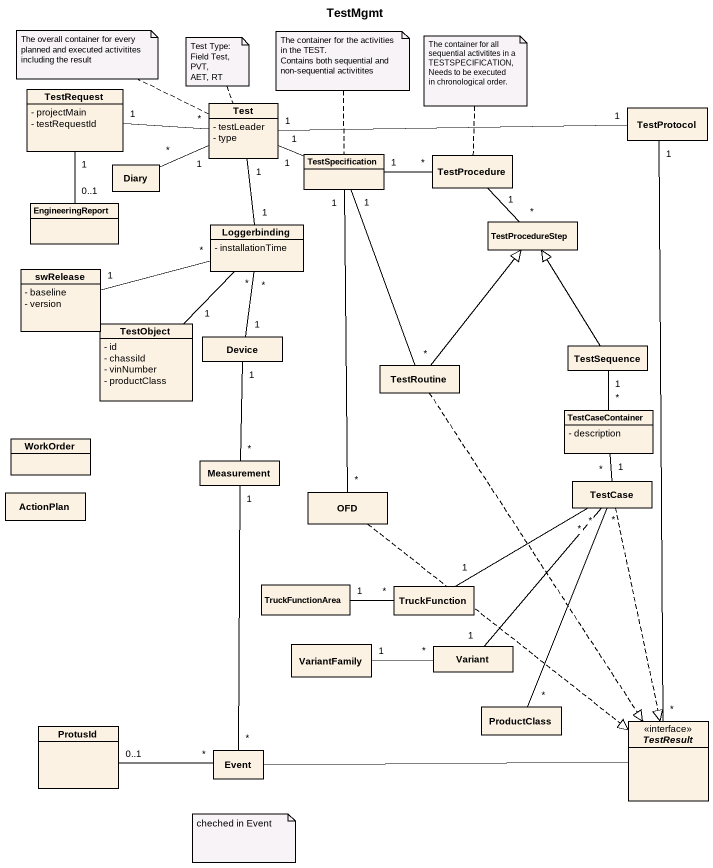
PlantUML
@startuml
title TestMgmt
hide circle
hide empty members
skinparam classAttributeIconSize 0
class TestRequest {
  - projectMain
  - testRequestId
}
class Test {
  - testLeader
  - type
}
class TestProtocol
class Diary
class TestSpecification
class TestProcedure
class EngineeringReport
class Loggerbinding {
  - installationTime
}
class TestProcedureStep
class swRelease {
  - baseline
  - version
}
class TestObject {
  - id
  - chassiId
  - vinNumber
  - productClass
}
class Device
class TestRoutine
class TestSequence
class TestCaseContainer {
  - description
}
class WorkOrder
class Measurement
class TestCase
class ActionPlan
class OFD
class TruckFunctionArea
class TruckFunction
class VariantFamily
class Variant
class ProtusId
class ProductClass
interface TestResult
class Event
TestRequest "1" -right- "*" Test
TestRequest "1" -- "0..1" EngineeringReport
Test "1" -right- "1" TestProtocol
Test "1" -left- "*" Diary
Test "1" -right- "1" TestSpecification
Test "1" -- "1" Loggerbinding
TestProtocol "1" -- "*" TestResult
TestSpecification "1" -right- "*" TestProcedure
TestSpecification "1" -- "*" TestRoutine
TestSpecification "1" -- "*" OFD
TestProcedure "1" -- "*" TestProcedureStep
Loggerbinding "*" -- "1" Device
swRelease "1" -right- "*" Loggerbinding
TestObject "1" -up- "*" Loggerbinding
Device "1" -- "*" Measurement
TestRoutine -up-|> TestProcedureStep
TestRoutine ..|> TestResult
TestSequence -up-|> TestProcedureStep
TestSequence "1" -- "*" TestCaseContainer
TestCaseContainer "1" -- "*" TestCase
Measurement "1" -- "*" Event
TestCase "*" -left- "1" TruckFunction
TestCase "*" -- "1" Variant
TestCase "*" -- "*" ProductClass
TestCase ..|> TestResult
OFD ..|> TestResult
TruckFunctionArea "1" -right- "*" TruckFunction
VariantFamily "1" -right- "*" Variant
ProtusId "0..1" -right- "*" Event
Event -right- TestResult
note left of Test
  The overall container for every
  planned and executed activitites
  including the result
end note
note top of Test
  Test Type:
  Field Test, PVT,
  AET, RT
end note
note top of TestSpecification
  The container for the activities
  in the TEST.
  Contains both sequential and
  non-sequential activitites
end note
note top of TestProcedure
  The container for all sequential activitites in a
  TESTSPECIFICATION, Needs to be executed
  in chronological order.
end note
note as N5
  cheched in Event
end note
@enduml
